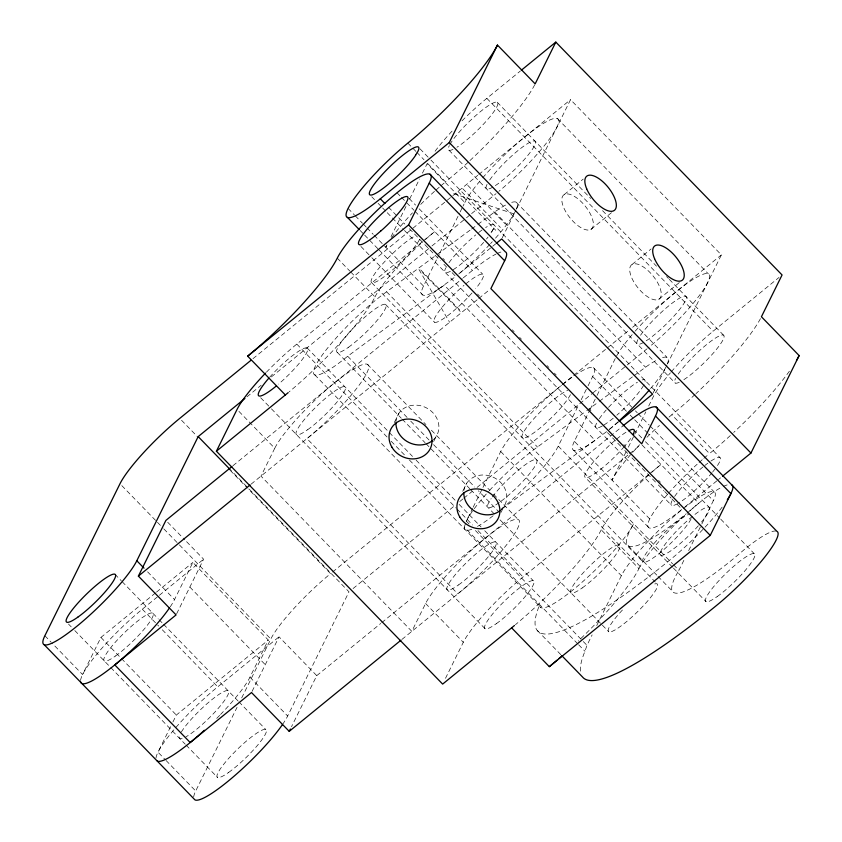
<?xml version="1.0" encoding="UTF-8"?>
<svg xmlns="http://www.w3.org/2000/svg" width="842" height="842" viewBox="0 0 842 842"><rect width="100%" height="100%" fill="white"/><g stroke="black" fill="none" stroke-linecap="round" stroke-linejoin="round"><path stroke-width="0.63" stroke-dasharray="4.21 3.16" d="M577.728 643.814L464.3 527.071L465.9 522.324M580.412 671.169A262.241 46.068 -44.2 0 1 584.969 651.266L586.969 645.34L592.126 634.889M155.496 592.915L100.924 637.426L82.569 674.558L52.046 643.141M170.2 606.882A65.96 11.588 -44.2 0 0 174.526 599.567L192.881 562.424L268.303 640.046L249.948 677.189A65.96 11.588 -44.2 0 1 220.583 714.426M176.662 613.755L203.617 559.214L185.661 540.732M274.755 448.26L260.988 476.109L411.822 631.353L425.589 603.503A65.96 11.588 -44.2 0 1 485.329 538.154A65.96 11.588 -44.2 0 1 517.546 528.502A65.96 11.588 -44.2 0 1 457.806 593.852L306.962 438.608A65.96 11.588 -44.2 0 0 366.702 373.259A65.96 11.588 -44.2 0 0 334.495 382.899A65.96 11.588 -44.2 0 0 274.755 448.26L237.044 409.444M386.973 244.906L385.804 247.264A65.96 11.588 -44.2 0 1 386.804 245.369M391.046 236.665L406.749 204.89M409.654 199.007L419.548 178.999M422.452 173.115L427.105 163.706L464.816 202.512L463.068 206.048M170.61 726.657L157.991 752.19L165.179 759.579M172.905 722.015L176.346 715.047L268.303 640.046M374.132 235.244L423.515 286.07L439.219 254.295M439.808 253.116L459.585 213.11M460.164 211.931L462.49 207.216M193.702 796.932A65.96 11.588 -44.2 0 1 195.702 790.996L237.044 707.343M241.707 697.913L270.819 639.004A65.96 11.588 -44.2 0 1 330.569 573.655L248.285 488.97M252.084 691.377L279.039 636.836L316.75 675.642L291.511 726.709M394.288 422.579L398.876 413.296M502.264 237.791L515.809 210.384M516.399 209.205L570.539 99.661L721.373 254.905L667.58 363.744M282.523 724.488A65.96 11.588 -44.2 0 0 287.659 715.995L349.009 591.863L231.087 470.489M433.651 441.461L435.945 436.809M462.732 491.275L466.752 483.15M469.036 523.966L466.3 521.145L472.604 508.379M473.172 507.21L500.706 451.512A65.96 11.588 -44.2 0 1 560.456 386.152M500.958 512.473L503.821 506.673M501.295 509.189A65.96 11.588 -44.2 0 0 558.246 446.144L578.896 404.36M581.191 399.718L587.506 386.952M588.074 385.794L592.663 376.511A65.96 11.588 -44.2 0 0 576.454 374.28M445.513 678.294L463.3 642.309A65.96 11.588 -44.2 0 1 523.04 576.959L648.803 474.393M649.771 518.946L574.36 441.324L589.474 410.717M590.063 409.538L596.462 396.593M597.041 395.424L615.649 357.755M653.118 393.003L667.001 364.912M626.027 451.891L612.06 480.129A65.96 11.588 -44.2 0 1 631.679 453.449M628.353 447.176L634.163 435.409M634.752 434.23L645.803 411.875M648.708 405.991L653.36 396.571A65.96 11.588 -44.2 0 1 670.4 372.848M596.715 625.606L621.375 575.707A65.96 11.588 -44.2 0 1 681.125 510.357M673.495 564.75L678.915 570.339L684.651 558.73M688.672 550.615L701.291 525.082M701.86 523.913L713.332 500.706L648.424 433.904M493.254 229.203L490.602 233.581L493.254 229.203A34.08 5.989 -44.2 0 0 485.655 227.54M462.016 120.827A65.96 11.588 -44.2 0 1 486.844 98.346L520.314 71.054M252.968 358.671L477.772 175.325M478.782 174.494L570.539 99.661M266.409 372.206A65.96 11.588 -44.2 0 1 296.784 344.094L422.547 241.517M423.558 240.696L434.714 231.592A65.96 11.588 -44.2 0 0 425.231 239.665M246.969 396.814L261.199 385.204M271.366 376.921L430.957 246.759M431.967 245.927L465.51 218.573M466.531 217.741L470.594 214.426M471.615 213.594L496.012 193.692M458.732 273.976L491.707 247.085M492.707 246.264L495.706 243.822M564.224 194.586L583.211 179.104M232.939 465.731L462.29 278.681M463.3 277.849L472.425 270.408A65.96 11.588 -44.2 0 1 495.927 254.126M251.105 484.161L477.782 299.289M478.793 298.468L489.865 289.438M590.979 229.382A21.987 9.609 50.8 0 0 578.128 198.996A21.987 9.609 50.8 0 0 563.687 207.574A21.987 9.609 50.8 0 0 590.979 229.382L613.976 210.637M156.507 592.094L192.881 562.424M80.579 680.494A65.96 11.588 -44.2 0 1 142.319 609.208L158.391 596.094M159.401 595.273L203.617 559.214M632.1 264.451L651.087 248.958M658.865 299.247A21.987 9.609 50.8 0 0 646.003 268.861A21.987 9.609 50.8 0 0 631.563 277.439A21.987 9.609 50.8 0 0 658.865 299.247L680.852 281.312M332.601 571.992L561.467 385.32M562.488 384.499L572.655 376.195M573.676 375.374L606.229 348.82M607.24 347.988L628.606 330.569M632.679 327.254L721.373 254.905M155.991 758.116A65.96 11.588 -44.2 0 1 217.731 686.83L279.039 636.836M353.072 588.537L455.743 504.811M459.806 501.495L462.858 499.001M463.879 498.169L472.004 491.539M477.088 487.392L578.738 404.486M579.759 403.665L591.958 393.709M592.968 392.888L646.845 348.946M671.242 371.869A65.96 11.588 -44.2 0 1 713.111 331.222L779.029 277.45M609.566 429.231L618.565 421.895M316.75 675.642L380.731 623.459M381.742 622.638L623.269 425.652M401.95 639.415L628.49 454.648M629.5 453.817L639.678 445.523M649.813 473.562L660.97 464.468A65.96 11.588 -44.2 0 0 651.487 472.541M685.03 506.821L717.479 480.35M718.5 479.519L720.531 477.867M606.566 431.672L498.506 511.494L478.393 490.791M452.091 272.682L455.733 276.429L347.672 356.25A65.96 11.588 -44.2 0 1 317.644 361.934A65.96 11.588 -44.2 0 1 386.625 291.785L435.935 255.358M436.987 254.589L470.562 229.792M471.615 229.013L476.856 225.14M477.909 224.361L494.696 211.963A65.96 11.588 -44.2 0 1 506.758 204.438M489.497 490.465A65.96 11.588 -44.2 0 1 537.47 447.028L585.727 411.38M586.779 410.612L598.315 402.087M599.367 401.308L632.942 376.511M633.984 375.732L645.53 367.207A65.96 11.588 -44.2 0 1 657.602 359.692M453.754 193.681L514.073 213.921M418.99 269.535L449.586 322.286M557.488 118.617L708.332 273.861M497.212 102.229L590.684 198.438M602.567 210.668L656.507 266.177M666.559 276.523L668.39 278.407M669.306 279.355L723.467 335.095M486.844 98.346L713.111 331.222M516.199 202.175L667.032 357.418M448.954 150.181L675.21 383.047M494.696 211.963L645.53 367.207M467.752 185.335L505.463 224.14M462.679 188.629L500.39 227.445M420.021 148.845L430.02 159.138M430.925 160.064L719.878 457.469M457.995 191.429L495.706 230.234M407.844 143.098L412.327 147.718M413.233 148.645L415.927 151.413M416.822 152.339L424 159.727M427.589 163.422L445.555 181.904A98.946 17.387 -44.2 0 0 468.794 161.632M669.022 417.085A65.96 11.588 -44.2 0 1 671.811 414.78L709.522 453.585A98.946 17.387 -44.2 0 0 732.761 433.314M593.389 367.607L631.784 407.128M635.436 410.885L637.268 412.769M638.183 413.706L649.15 425M650.066 425.947L714.058 491.802M592.663 376.511L626.49 411.317M630.142 415.085L633.805 418.853M634.721 419.79L647.519 432.967M409.191 198.533L415.548 205.08M419.179 208.816L482.792 274.281M633.626 429.536L641.804 437.945M645.446 441.692L719.91 518.335M720.815 519.261L754.295 553.731M397.003 192.786L400.603 196.481M401.497 197.407L414.064 210.342M414.969 211.268L472.425 270.408M642.12 445.06L698.681 503.274A115.912 20.366 -44.2 0 1 687.019 513.104M442.829 258.305L444.66 260.189M477.572 294.068L479.403 295.942M512.304 329.822L514.136 331.695M519.619 337.347L521.451 339.231M547.047 365.575L548.879 367.449M554.362 373.101L556.194 374.985M589.095 408.854L590.926 410.738M623.838 444.608L625.669 446.492M658.581 480.361L660.402 482.245M388.488 207.216L404.844 224.056M409.391 228.729L423.926 243.696M424.831 244.633L440.282 260.525M443.913 264.272L448.46 268.945M607.471 432.609L621.101 446.639M624.743 450.375L628.374 454.122M632.005 457.859L657.455 484.045M658.36 484.981L663.812 490.591M664.717 491.528L671.085 498.075M671.99 499.011L681.988 509.294A65.96 11.588 -44.2 0 1 648.424 527.397A65.96 11.588 -44.2 0 1 667.653 494.233M371.764 196.796L374.49 199.596M378.121 203.343L381.763 207.079M382.668 208.016L386.299 211.763M387.215 212.689L403.571 229.529M404.476 230.466L671.621 505.421M420.758 269.998L459.648 309.845M422.526 272.64L460.227 311.445M348.093 208.448L354.387 214.92M355.282 215.847L362.46 223.235M363.365 224.161L366.06 226.93M366.954 227.856L373.238 234.329M360.092 230.445L363.733 234.181M364.639 235.118L378.268 249.148M379.174 250.085L422.789 294.974M573.634 450.217L649.056 527.85M558.246 446.144L672.59 563.824M360.934 246.474L370.922 256.768M371.838 257.705L434.535 322.233M614.818 440.598A34.08 5.989 -44.2 0 0 585.264 477.425L672.558 567.213M673.463 568.139L706.038 601.672M386.625 291.785L537.47 447.028M628.143 545.637L657.107 575.444M658.012 576.381L673.389 592.21M371.722 282.733L643.225 562.182M385.562 304.425L655.244 581.98M337.263 258.136L349.83 271.071M350.735 271.998L374.974 296.942A98.946 17.387 -44.2 0 1 289.164 391.825M648.603 475.12A65.96 11.588 -44.2 0 0 601.23 529.818L638.941 568.624A98.946 17.387 -44.2 0 1 578.233 641.057M500.706 451.512L621.375 575.707M367.428 364.354L425.936 424.568M431.42 430.22L489.928 490.433M493.58 494.201L518.272 519.598M347.672 356.25L407.086 417.411M410.749 421.168L429.031 439.987M433.598 444.692L474.741 487.034M337.305 352.366L401.297 418.232M402.213 419.169L425.063 442.692M425.978 443.639L469.857 488.802M470.773 489.739L494.538 514.199M500.032 519.851L601.504 624.29M602.419 625.227L608.819 631.816M307.151 347.967L412.506 456.406M416.158 460.174L455.469 500.632M459.132 504.39L481.066 526.976M484.729 530.734L533.407 580.843M296.784 344.094L387.52 437.472M391.172 441.24L404.886 455.354M409.454 460.058L456.08 508.042M456.995 508.978L472.53 524.976M478.024 530.618L523.04 576.959M475.435 530.555L582.39 640.636M583.306 641.572L586.969 645.34M578.633 644.751L584.969 651.266M314.729 374.795L540.996 607.671M537.333 630.479L560.867 654.697M260.683 397.771L270.566 407.928M271.461 408.854L485.15 628.785M425.589 603.503L463.3 642.309M181.556 420.284L197.091 436.282M230.003 470.152L247.38 488.034M167.705 522.25L184.766 539.806M121.816 485.634L156.549 521.387M157.465 522.335L162.948 527.976M163.864 528.923L178.493 543.974M179.409 544.911L270.819 639.004M189.85 587.063L265.272 664.685M147.592 571.844L174.526 599.567M249.948 677.189L287.659 715.995M114.965 574.276L121.259 580.748M122.153 581.675L158.128 618.702M159.043 619.638L162.674 623.375M163.58 624.311L237.97 700.881M238.875 701.796L265.809 729.519M142.319 609.208L158.675 626.048M162.306 629.784L217.731 686.83M100.924 637.426L176.346 715.047M68.507 624.069L71.202 626.848M74.791 630.542L109.87 666.654M110.786 667.58L185.229 744.202M186.124 745.128L217.552 777.471M44.868 635.752L51.151 642.214M166.074 760.505L195.702 790.996M642.162 379.942A34.08 5.989 -44.2 0 1 644.088 384.447M643.572 385.425A34.08 5.989 -44.2 0 1 616.839 415.159M613.218 418.211A34.08 5.989 -44.2 0 1 603.209 425.442M602.293 425.968A34.08 5.989 -44.2 0 1 596.578 423.2M599.23 418.811A34.08 5.989 -44.2 0 1 606.198 409.991M608.566 407.349A34.08 5.989 -44.2 0 1 637.457 382.194M488.013 237.097A34.08 5.989 -44.2 0 1 486.508 238.991M483.634 242.401A34.08 5.989 -44.2 0 1 454.933 268.556A34.08 5.989 -44.2 0 1 445.744 267.945M448.975 262.725A34.08 5.989 -44.2 0 1 475.719 234.907M478.645 232.55A34.08 5.989 -44.2 0 1 482.508 229.655M492.381 496.927A34.08 5.989 -44.2 0 1 526.197 464.089A34.08 5.989 -44.2 0 1 533.375 468.657A34.08 5.989 -44.2 0 1 500.18 501.885M499.253 502.558A34.08 5.989 -44.2 0 1 491.17 498.632M662.58 357.608A65.96 11.588 -44.2 0 1 666.306 366.323M665.843 367.249A65.96 11.588 -44.2 0 1 650.108 389.067M617.975 421.884A65.96 11.588 -44.2 0 1 607.482 430.925M574.36 441.324A65.96 11.588 -44.2 0 0 595.136 440.429L444.302 285.185A65.96 11.588 -44.2 0 1 423.515 286.07M511.736 202.364A65.96 11.588 -44.2 0 1 516.125 209.679M515.472 211.079A65.96 11.588 -44.2 0 1 494.97 238.76M492.275 241.749A65.96 11.588 -44.2 0 1 490.56 243.612M489.697 244.538A65.96 11.588 -44.2 0 1 458.511 274.124M493.149 515.746A65.96 11.588 -44.2 0 1 477.361 526.513M471.836 529.218A65.96 11.588 -44.2 0 1 464.3 527.071M466.3 521.145A65.96 11.588 -44.2 0 1 473.52 509.705M474.278 508.673A65.96 11.588 -44.2 0 1 488.592 491.465M219.667 715.374A65.96 11.588 -44.2 0 1 215.036 720.057M181.346 732.014A34.08 5.989 -44.2 0 1 216.983 695.776A34.08 5.989 -44.2 0 1 223.193 702.291A34.08 5.989 -44.2 0 1 185.935 736.834M182.146 738.56A34.08 5.989 -44.2 0 1 180.22 734.066M698.281 525.84A34.08 5.989 -44.2 0 1 660.16 554.257A34.08 5.989 -44.2 0 1 695.776 513.799A34.08 5.989 -44.2 0 1 699.049 524.955M683.283 508.61A65.96 11.588 -44.2 0 1 713.332 500.706M562.614 384.415A65.96 11.588 -44.2 0 1 575.339 375.016M570.444 394.635A34.08 5.989 -44.2 0 1 534.133 432.599A34.08 5.989 -44.2 0 1 528.902 424.547A34.08 5.989 -44.2 0 1 567.697 390.414M654.771 583.959A34.08 5.989 -44.2 0 1 643.888 605.209A34.08 5.989 -44.2 0 1 610.303 631.91A34.08 5.989 -44.2 0 1 623.69 608.671M776.05 531.049A65.96 11.588 -44.2 0 0 743.939 549.847A115.912 20.366 -44.2 0 1 678.915 570.339M722.131 507.147A65.96 11.588 -44.2 0 1 671.148 558.983A262.241 46.068 -44.2 0 1 539.722 604.693A65.96 11.588 -44.2 0 0 580.043 583.99A65.96 11.588 -44.2 0 0 633.668 523.766A115.912 20.366 -44.2 0 0 686.072 513.883M638.941 568.624A65.96 11.588 -44.2 0 1 686.314 513.925M687.272 513.062A65.96 11.588 -44.2 0 1 722.183 486.992M723.299 486.455A65.96 11.588 -44.2 0 1 727.162 484.918M691.114 518.83A34.08 5.989 -44.2 0 1 654.339 557.12A34.08 5.989 -44.2 0 1 650.34 547.784A34.08 5.989 -44.2 0 1 689.188 514.325M489.686 179.999A34.08 5.989 -44.2 0 1 524.903 145.34A34.08 5.989 -44.2 0 1 530.418 152.086A34.08 5.989 -44.2 0 1 494.633 186.04M492.759 187.166A34.08 5.989 -44.2 0 1 487.034 184.387M419.6 239.391A34.08 5.989 -44.2 0 1 383.763 277.007A34.08 5.989 -44.2 0 1 377.321 270.24A34.08 5.989 -44.2 0 1 415.948 235.55M482.698 177.809A65.96 11.588 -44.2 0 1 557.951 118.901A65.96 11.588 -44.2 0 1 498.874 191.345M464.816 202.512A65.96 11.588 -44.2 0 1 481.845 178.788M635.268 331.074A65.96 11.588 -44.2 0 1 709.122 274.503A65.96 11.588 -44.2 0 1 647.866 348.114M616.649 355.871A65.96 11.588 -44.2 0 1 634.394 332.064M640.53 335.253A34.08 5.989 -44.2 0 1 675.737 300.583A34.08 5.989 -44.2 0 1 681.262 307.33A34.08 5.989 -44.2 0 1 645.467 341.294M643.593 342.41A34.08 5.989 -44.2 0 1 637.878 339.631M497.033 253.579A65.96 11.588 -44.2 0 1 503.516 251.547M374.974 296.942A65.96 11.588 -44.2 0 1 422.347 242.243M630.605 438.514A34.08 5.989 -44.2 0 1 625.122 445.597M624.396 446.46A34.08 5.989 -44.2 0 1 585.264 477.425M616.607 439.114A34.08 5.989 -44.2 0 1 627.532 431.357M465.773 283.87A34.08 5.989 -44.2 0 1 475.677 288.68M472.025 292.963A34.08 5.989 -44.2 0 1 457.943 307.141L451.544 312.645A34.08 5.989 -44.2 0 1 434.661 318.16A34.08 5.989 -44.2 0 1 463.984 285.354M269.661 377.237A34.08 5.989 -44.2 0 1 307.341 348.093A34.08 5.989 -44.2 0 1 278.607 384.078M601.23 529.818A98.946 17.387 -44.2 0 1 515.43 624.701M395.961 421.632A21.987 19.398 26.3 0 1 426.441 407.886A21.987 19.398 26.3 0 1 432.493 440.577M463.995 490.202A21.987 19.398 26.3 0 1 494.949 478.088A21.987 19.398 26.3 0 1 500.369 510.441M668.516 493.254A65.96 11.588 -44.2 0 1 697.144 464.247M699.071 462.521A65.96 11.588 -44.2 0 1 702.923 459.143M703.88 458.311A65.96 11.588 -44.2 0 1 709.522 453.585M632.563 452.449A65.96 11.588 -44.2 0 1 639.615 444.776M646.972 437.261A65.96 11.588 -44.2 0 1 659.444 425.431M391.604 237.812A65.96 11.588 -44.2 0 1 412.475 212.858M420.716 204.385A65.96 11.588 -44.2 0 1 435.103 190.839M436.061 189.987A65.96 11.588 -44.2 0 1 439.913 186.629M440.871 185.808A65.96 11.588 -44.2 0 1 445.555 181.904M710.901 461.069A34.08 5.989 -44.2 0 1 716.858 466.457M714.974 469.047A34.08 5.989 -44.2 0 1 712.764 471.857M712.09 472.688A34.08 5.989 -44.2 0 1 678.62 503.063M677.715 503.59A34.08 5.989 -44.2 0 1 672 500.822M674.642 496.433A34.08 5.989 -44.2 0 1 702.859 467.057M704.901 465.426A34.08 5.989 -44.2 0 1 707.848 463.195M435.093 151.234A65.96 11.588 -44.2 0 1 453.764 129.289M449.838 144.603A34.08 5.989 -44.2 0 1 484.403 108.523A34.08 5.989 -44.2 0 1 493.665 111.965A34.08 5.989 -44.2 0 1 456.922 147.234M452.975 149.413A34.08 5.989 -44.2 0 1 449.323 145.582M534.702 84.8A98.946 17.387 -44.2 0 1 469.741 160.748M760.463 318.613A98.946 17.387 -44.2 0 1 695.997 393.624M695.05 394.498A98.946 17.387 -44.2 0 1 671.811 414.78M678.231 374.058A34.08 5.989 -44.2 0 1 713.448 339.4A34.08 5.989 -44.2 0 1 718.963 346.146A34.08 5.989 -44.2 0 1 683.178 380.1M679.241 382.289A34.08 5.989 -44.2 0 1 675.589 378.447M789.386 371.206A98.946 17.387 -44.2 0 1 733.708 432.43M582.211 587.948A34.08 5.989 -44.2 0 0 620.017 546.584A34.08 5.989 -44.2 0 0 583.464 572.549A34.08 5.989 -44.2 0 0 582.211 587.948M348.42 347.314A34.08 5.989 -44.2 0 0 386.215 305.951A34.08 5.989 -44.2 0 0 349.662 331.916A34.08 5.989 -44.2 0 0 348.42 347.314M307.709 429.673A34.08 5.989 -44.2 0 0 345.515 388.32A34.08 5.989 -44.2 0 0 308.961 414.275A34.08 5.989 -44.2 0 0 307.709 429.673M458.553 584.916A34.08 5.989 -44.2 0 0 496.348 543.564A34.08 5.989 -44.2 0 0 459.795 569.529A34.08 5.989 -44.2 0 0 458.553 584.916M115.533 655.981A34.08 5.989 -44.2 0 0 153.339 614.628A34.08 5.989 -44.2 0 0 116.785 640.583A34.08 5.989 -44.2 0 0 115.533 655.981M717.152 596.62A34.08 5.989 -44.2 0 0 754.958 555.267A34.08 5.989 -44.2 0 0 718.405 581.222A34.08 5.989 -44.2 0 0 717.152 596.62M228.656 772.409A34.08 5.989 -44.2 0 0 266.461 731.056A34.08 5.989 -44.2 0 0 229.908 757.021A34.08 5.989 -44.2 0 0 228.656 772.409M496.254 623.733A34.08 5.989 -44.2 0 0 534.06 582.38A34.08 5.989 -44.2 0 0 497.506 608.334A34.08 5.989 -44.2 0 0 496.254 623.733"/><path stroke-width="1.26" d="M250.927 360.334L179.725 418.4A65.96 11.588 -44.2 0 0 119.985 483.761L44.868 635.752A65.96 11.588 -44.2 0 0 77.075 626.101A65.96 11.588 -44.2 0 0 136.814 560.751L198.175 436.609L244.927 398.477M400.929 640.236L289.216 731.351L251.505 692.545L190.208 742.539L114.786 664.917L176.083 614.913L138.383 576.107L165.906 520.398L231.918 466.563M514.462 625.501A98.946 17.387 -44.2 0 1 511.62 627.848L442.65 684.093L216.394 451.228L237.044 409.444A65.96 11.588 -44.2 0 1 265.493 373.143M288.206 392.635A98.946 17.387 -44.2 0 1 285.354 394.972L247.653 356.166L408.57 224.919L429.22 183.135L504.642 260.757L490.875 288.617L641.709 443.86L655.476 416.001L730.898 493.633L710.248 535.407L549.321 666.654L511.62 627.848M497.454 45.068A98.946 17.387 -44.2 0 1 407.844 143.098A65.96 11.588 -44.2 0 0 348.093 208.448A65.96 11.588 -44.2 0 0 380.31 198.807L449.281 142.551L497.454 45.068L535.165 83.884L555.815 42.1L782.071 274.966L761.421 316.75L799.132 355.566L750.948 453.049L722.552 476.214M289.216 731.351L290.364 729.035M521.335 70.223L555.815 42.1M216.394 451.228L285.354 394.972M496.706 243.001L501.706 238.928L652.539 394.172L619.565 421.074M138.383 576.107L250.095 484.992M449.281 142.551L750.948 453.049M429.946 174.231L505.358 251.853A65.96 11.588 -44.2 0 1 504.642 260.757M656.202 407.107L776.871 531.302A65.96 11.588 -44.2 0 1 716.405 605.556A262.241 46.068 -44.2 0 1 582.59 677.052L561.772 655.634M408.57 224.919L710.248 535.407M380.31 198.807L384.857 203.48M347.378 217.352L359.187 229.508M198.175 436.609L230.171 469.541M136.814 560.751L144.003 568.15M44.142 644.656L194.976 799.9A65.96 11.588 -44.2 0 0 234.034 776.219A65.96 11.588 -44.2 0 0 282.523 724.488M649.277 390.046A65.96 11.588 -44.2 0 1 618.933 421.021M169.4 608.05A65.96 11.588 -44.2 0 1 116.796 663.254A65.96 11.588 -44.2 0 1 80.632 681.82M204.353 730.256A65.96 11.588 -44.2 0 1 157.265 761.084M731.624 484.729A65.96 11.588 -44.2 0 1 727.32 499.79M623.269 425.652A65.96 11.588 -44.2 0 1 655.476 416.001M429.22 183.135A65.96 11.588 -44.2 0 0 397.003 192.786A65.96 11.588 -44.2 0 0 337.263 258.136A98.946 17.387 -44.2 0 1 247.653 356.166M628.606 430.778A34.08 5.989 -44.2 0 1 633.258 434.135M275.902 386.331A34.08 5.989 -44.2 0 1 258.526 395.645A34.08 5.989 -44.2 0 1 268.882 378.121M432.493 440.577A21.987 19.398 26.3 0 1 409.023 442.545A21.987 19.398 26.3 0 1 395.908 422.916M500.369 510.441A21.987 19.398 26.3 0 1 476.898 512.399A21.987 19.398 26.3 0 1 463.784 492.77M561.961 655.95A98.946 17.387 -44.2 0 1 558.993 658.528M557.025 660.223A98.946 17.387 -44.2 0 1 549.321 666.654M799.132 355.566A98.946 17.387 -44.2 0 1 796.479 360.439M415.664 155.044L415.18 155.959A34.08 5.989 -44.2 0 1 373.353 194.428A34.08 5.989 -44.2 0 1 390.478 166.095A34.08 5.989 -44.2 0 1 417.832 151.571L415.664 155.044M381.047 230.74L376.132 235.023A34.08 5.989 -44.2 0 1 364.723 232.108A34.08 5.989 -44.2 0 1 406.012 196.544A34.08 5.989 -44.2 0 1 382.521 229.519L381.047 230.74M77.822 617.165A34.08 5.989 -44.2 0 0 115.628 575.812A34.08 5.989 -44.2 0 0 79.074 601.777A34.08 5.989 -44.2 0 0 77.822 617.165M391.814 447.039A21.987 19.398 26.3 0 0 429.062 450.744A21.987 19.398 26.3 0 0 410.696 419.169A21.987 19.398 26.3 0 0 391.814 447.039M459.7 516.893A21.987 19.398 26.3 0 0 496.938 520.598A21.987 19.398 26.3 0 0 478.572 489.023A21.987 19.398 26.3 0 0 459.7 516.893M586.685 188.829A21.987 9.609 50.8 0 0 613.976 210.637A21.987 9.609 50.8 0 0 601.114 180.251A21.987 9.609 50.8 0 0 586.685 188.829M654.56 258.683A21.987 9.609 50.8 0 0 681.852 280.502A21.987 9.609 50.8 0 0 669.001 250.116A21.987 9.609 50.8 0 0 654.56 258.683"/></g></svg>
